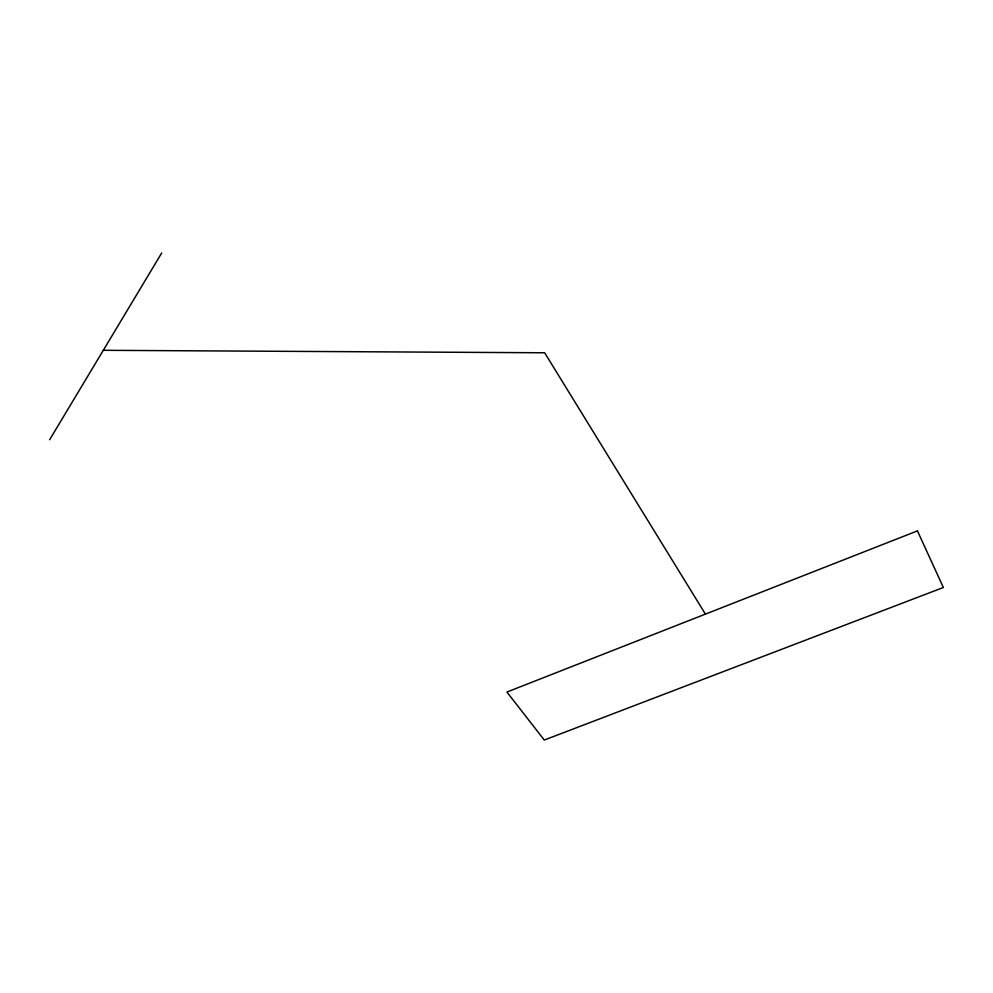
<?xml version="1.0" encoding="UTF-8"?>
<svg xmlns="http://www.w3.org/2000/svg" width="993" height="993" viewBox="0 0 993 993"><rect width="100%" height="100%" fill="white"/><g stroke="black" fill="none" stroke-linecap="round" stroke-linejoin="round"><path stroke-width="1.49" d="M49.65 439.725L161.722 252.954M103.309 350.306L544.66 352.776L705.427 614.121M917.445 530.883L506.914 692.047L544.288 740.046L943.35 587.496L917.445 530.883"/></g></svg>
